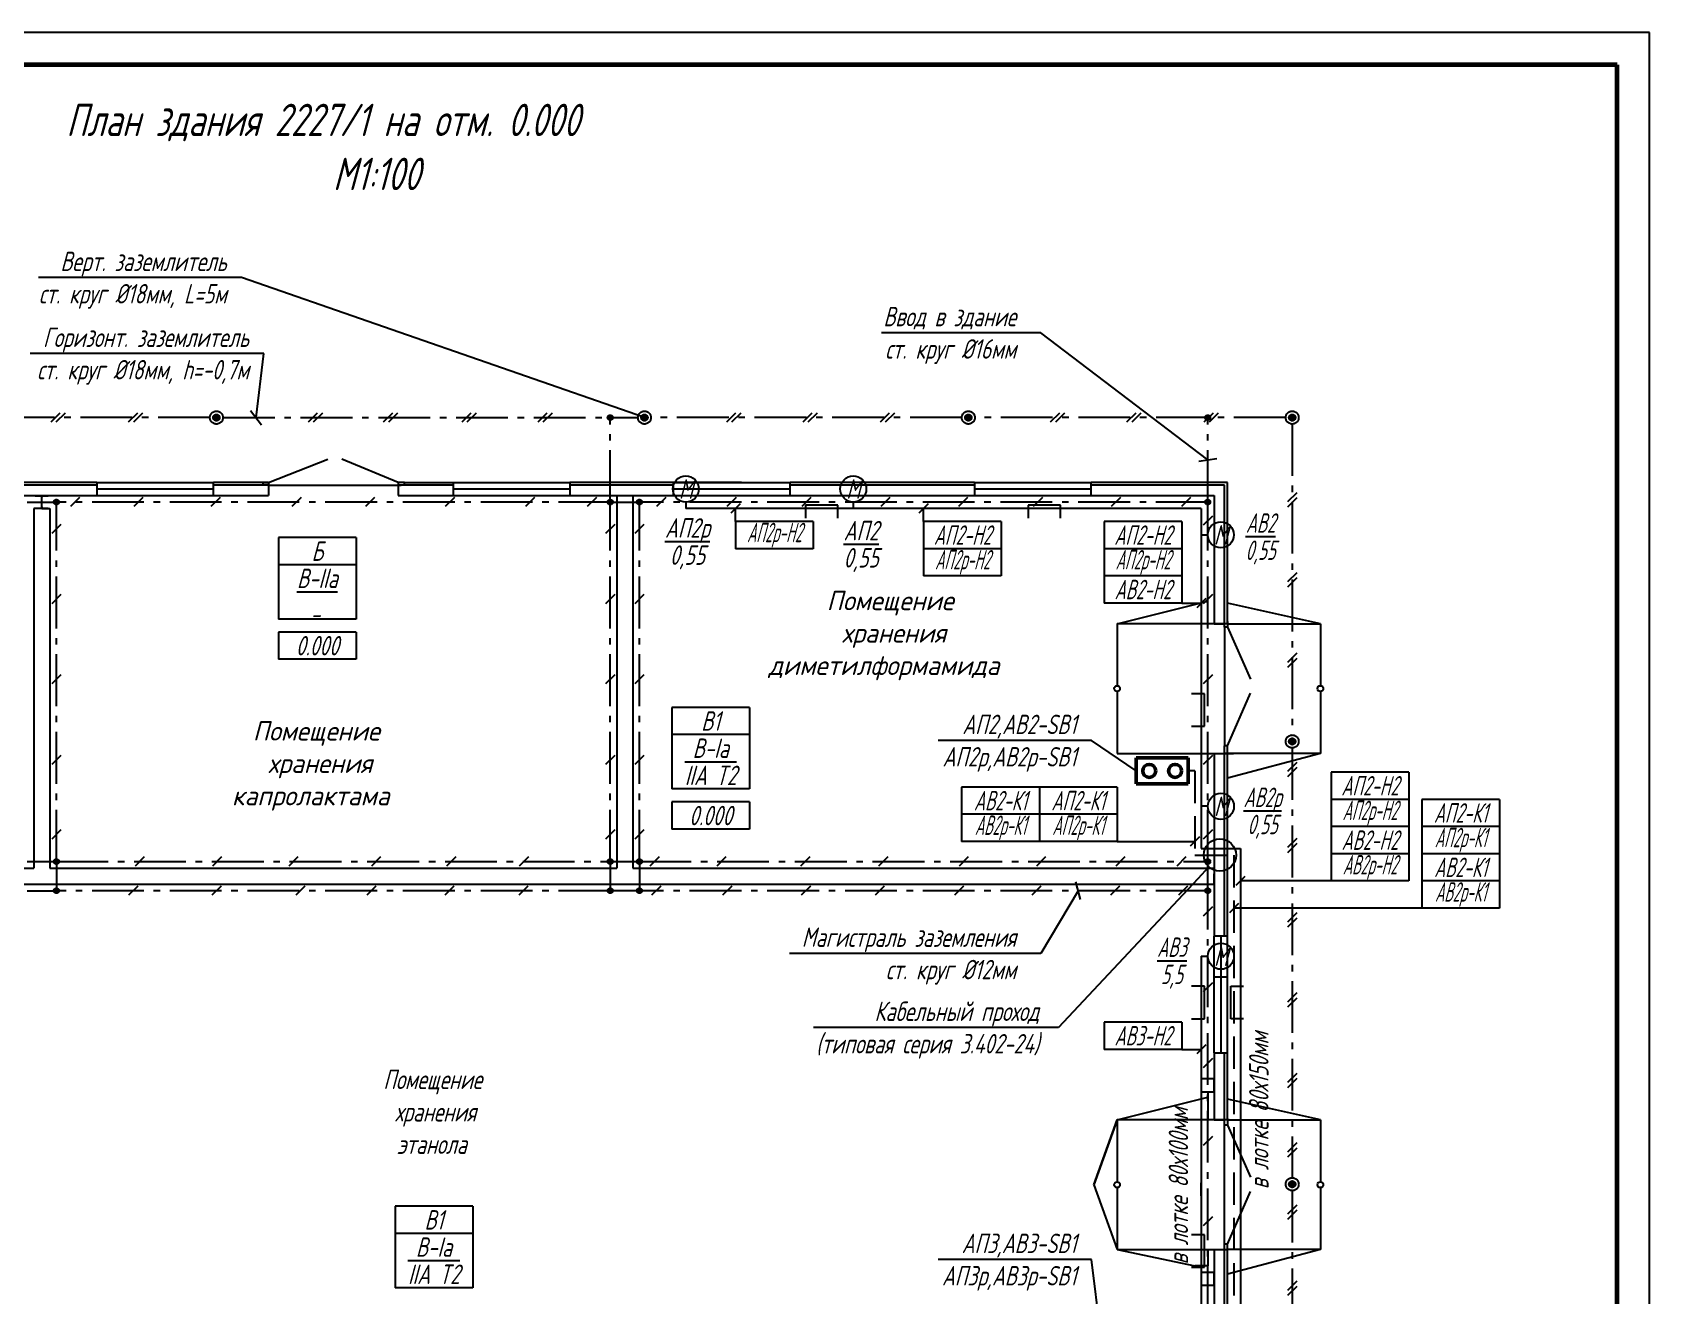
# Model space of a CAD drawing. Header units: millimetres. Extents: x 6735 to 13224, y -12144 to -9633.
# Drawn here: x 11528.4 to 11778.1, y -9828.4 to -9633.4 of the extents above; entities that cross this region are included whole.
import ezdxf
from ezdxf import colors
from ezdxf.entities.mleader import LeaderData, LeaderLine
from ezdxf.math import Vec2, Vec3

# ---------------------------------------------------------------- set-up
doc = ezdxf.new("R2010")
doc.units = ezdxf.units.MM
doc.linetypes.add('gost5', pattern=[7, 5, -2, 0])
doc.linetypes.add('gost6', pattern=[12, 8, -1.5, 1, -1.5])
for name, color, linetype, lineweight in [('Заземление (Вновь)', 6, 'gost6', 50), ('КаБель контрольный (Вновь)', 142, 'gost5', 60), ('КаБель силовой (Вновь)', 1, 'Continuous', 60), ('Линия выноска', 137, 'Continuous', 25), ('Рамка толстая', 7, 'Continuous', 60), ('Рамка тонкая', 5, 'Continuous', 25), ('Строительный', 251, 'Continuous', 13), ('Текст', 2, 'Continuous', 25), ('Эл. аппараты (Вновь)', 93, 'Continuous', 50), ('ЭлектрооБорудование (Вновь)', 160, 'Continuous', 60)]:
    doc.layers.add(name, color=color, linetype=linetype, lineweight=lineweight)
doc.styles.add('Simplex', font='simplex.shx', dxfattribs={"width": 0.7, "oblique": 15})

# ---------------------------------------------------------------- blocks, each defined once
blk = doc.blocks.new('A$C54FF5821')
at = {"layer": 'Рамка толстая'}
for p, q in [((415, 589), (20, 589)), ((415, 5), (415, 589))]:
    blk.add_line(p, q, dxfattribs=at)
at = {"layer": 'Рамка тонкая'}
for p, q in [((420, 594), (0, 594)), ((420, 0), (420, 594))]:
    blk.add_line(p, q, dxfattribs=at)
blk = doc.blocks.new('APF064500')
at = {"ltscale": 100}
for p, q in [((-100, 186.5), (-100, 198)), ((-100, 198), (100, 198)), ((-16.5, 186.5), (-100, 186.5)), ((-100, 0), (-100, 11.5)), ((-100, 11.5), (-16.5, 11.5)), ((100, 0), (-100, 0)), ((-3.5, 24.5), (-3.5, 173.5)), ((3.5, 24.5), (3.5, 173.5)), ((100, 186.5), (16.5, 186.5)), ((16.5, 11.5), (100, 11.5)), ((100, 198), (100, 186.5)), ((100, 11.5), (100, 0))]:
    blk.add_line(p, q, dxfattribs=at)
for centre, start, end in [((-16.5, 173.5), 0, 90), ((-16.5, 24.5), 270, 0), ((16.5, 173.5), 90, 180), ((16.5, 24.5), 180, 270)]:
    blk.add_arc(centre, 13, start, end, dxfattribs=at)
blk = doc.blocks.new('A$C629C7F59')
at = {"layer": 'Эл. аппараты (Вновь)'}
for p, q in [((0, 8), (0, 0)), ((4, 8), (0, 8)), ((4, 0), (4, 8)), ((0, 0), (4, 0))]:
    blk.add_line(p, q, dxfattribs=at)
for centre in [(2, 6), (2, 2)]:
    blk.add_circle(centre, 1, dxfattribs=at)
blk = doc.blocks.new('_None')
blk = doc.blocks.new('A$C11954CC4')
at = {"layer": 'Линия выноска', "color": 161}
for p, q in [((12, 4.2), (0, 4.2)), ((0, 4.2), (0, 0)), ((12, 4.2), (12, 0)), ((12, 0), (0, 0))]:
    blk.add_line(p, q, dxfattribs=at)
blk = doc.blocks.new('_Oblique')
at = {"color": 0, "lineweight": -2}
blk.add_line((-0.5, -0.5), (0.5, 0.5), dxfattribs=at)
blk = doc.blocks.new('A$C710D2D3C')
at = {"layer": 'Рамка тонкая'}
for p, q in [((0, 0), (0, 2)), ((0, 2), (5, 2)), ((5, 2), (5, 0))]:
    blk.add_line(p, q, dxfattribs=at)
blk = doc.blocks.new('_DotBlank')
at = {"color": 0, "linetype": 'ByBlock', "lineweight": -2}
blk.add_line((-0.5, 0), (-1, 0), dxfattribs=at)
blk.add_circle((0, 0), 0.5, dxfattribs=at)

msp = doc.modelspace()

# ---------------------------------------------------------------- hatches: boundary and pattern name
at = {"layer": 'Заземление (Вновь)', "lineweight": 25}
for points in [[(11557.34373, -9692.84146, 1), (11556.34373, -9692.84146, 1)], [(11623.42373, -9692.84146, 1), (11622.42373, -9692.84146, 1)], [(11673.42373, -9692.84146, 1), (11672.42373, -9692.84146, 1)], [(11723.42373, -9692.84146, 1), (11722.42373, -9692.84146, 1)], [(11723.42373, -9742.84146, 1), (11722.42373, -9742.84146, 1)], [(11723.42373, -9811.20146, 1), (11722.42373, -9811.20146, 1)]]:
    msp.add_hatch(color=256, dxfattribs=at).paths.add_polyline_path(points)
h = msp.add_hatch(color=256, dxfattribs=at)
h.paths.add_polyline_path([(11617.63836, -9692.44146), (11617.63836, -9692.84146), (11618.03836, -9692.84146, 0.414213562)])
h.paths.add_polyline_path([(11617.63836, -9692.44146, 0.414213562), (11617.23836, -9692.84146), (11617.63836, -9692.84146)])
h.paths.add_polyline_path([(11618.03836, -9692.84146), (11617.63836, -9692.84146), (11617.23836, -9692.84146, 1)])
h = msp.add_hatch(color=256, dxfattribs=at)
h.paths.add_polyline_path([(11709.88373, -9692.44146), (11709.88373, -9692.84146), (11710.28373, -9692.84146, 0.414213562)])
h.paths.add_polyline_path([(11709.88373, -9692.44146, 0.414213562), (11709.48373, -9692.84146), (11709.88373, -9692.84146)])
h.paths.add_polyline_path([(11710.28373, -9692.84146), (11709.88373, -9692.84146), (11709.48373, -9692.84146, 1)])
h = msp.add_hatch(color=256, dxfattribs=at)
h.paths.add_polyline_path([(11532.13836, -9705.48146), (11532.13836, -9705.88146), (11532.53836, -9705.88146, 0.414213562)])
h.paths.add_polyline_path([(11532.13836, -9705.48146, 0.414213562), (11531.73836, -9705.88146), (11532.13836, -9705.88146)])
h.paths.add_polyline_path([(11532.53836, -9705.88146), (11532.13836, -9705.88146), (11531.73836, -9705.88146, 1)])
h = msp.add_hatch(color=256, dxfattribs=at)
h.paths.add_polyline_path([(11617.63836, -9705.48146), (11617.63836, -9705.88146), (11618.03836, -9705.88146, 0.414213562)])
h.paths.add_polyline_path([(11617.63836, -9705.48146, 0.414213562), (11617.23836, -9705.88146), (11617.63836, -9705.88146)])
h.paths.add_polyline_path([(11618.03836, -9705.88146), (11617.63836, -9705.88146), (11617.23836, -9705.88146, 1)])
h = msp.add_hatch(color=256, dxfattribs=at)
h.paths.add_polyline_path([(11622.14299, -9705.48146), (11622.14299, -9705.88146), (11622.54299, -9705.88146, 0.414213562)])
h.paths.add_polyline_path([(11622.14299, -9705.48146, 0.414213562), (11621.74299, -9705.88146), (11622.14299, -9705.88146)])
h.paths.add_polyline_path([(11622.54299, -9705.88146), (11622.14299, -9705.88146), (11621.74299, -9705.88146, 1)])
h = msp.add_hatch(color=256, dxfattribs=at)
h.paths.add_polyline_path([(11709.88373, -9705.48146), (11709.88373, -9705.88146), (11710.28373, -9705.88146, 0.414213562)])
h.paths.add_polyline_path([(11709.88373, -9705.48146, 0.414213562), (11709.48373, -9705.88146), (11709.88373, -9705.88146)])
h.paths.add_polyline_path([(11710.28373, -9705.88146), (11709.88373, -9705.88146), (11709.48373, -9705.88146, 1)])
h = msp.add_hatch(color=256, dxfattribs=at)
h.paths.add_polyline_path([(11532.13836, -9760.98146), (11532.13836, -9761.38146), (11532.53836, -9761.38146, 0.414213562)])
h.paths.add_polyline_path([(11532.13836, -9760.98146, 0.414213562), (11531.73836, -9761.38146), (11532.13836, -9761.38146)])
h.paths.add_polyline_path([(11532.53836, -9761.38146), (11532.13836, -9761.38146), (11531.73836, -9761.38146, 1)])
h = msp.add_hatch(color=256, dxfattribs=at)
h.paths.add_polyline_path([(11617.63836, -9760.98146), (11617.63836, -9761.38146), (11618.03836, -9761.38146, 0.414213562)])
h.paths.add_polyline_path([(11617.63836, -9760.98146, 0.414213562), (11617.23836, -9761.38146), (11617.63836, -9761.38146)])
h.paths.add_polyline_path([(11618.03836, -9761.38146), (11617.63836, -9761.38146), (11617.23836, -9761.38146, 1)])
h = msp.add_hatch(color=256, dxfattribs=at)
h.paths.add_polyline_path([(11622.14299, -9760.98146), (11622.14299, -9761.38146), (11622.54299, -9761.38146, 0.414213562)])
h.paths.add_polyline_path([(11622.14299, -9760.98146, 0.414213562), (11621.74299, -9761.38146), (11622.14299, -9761.38146)])
h.paths.add_polyline_path([(11622.54299, -9761.38146), (11622.14299, -9761.38146), (11621.74299, -9761.38146, 1)])
h = msp.add_hatch(color=256, dxfattribs=at)
h.paths.add_polyline_path([(11709.88373, -9760.98146), (11709.88373, -9761.38146), (11710.28373, -9761.38146, 0.414213562)])
h.paths.add_polyline_path([(11709.88373, -9760.98146, 0.414213562), (11709.48373, -9761.38146), (11709.88373, -9761.38146)])
h.paths.add_polyline_path([(11710.28373, -9761.38146), (11709.88373, -9761.38146), (11709.48373, -9761.38146, 1)])
h = msp.add_hatch(color=256, dxfattribs=at)
h.paths.add_polyline_path([(11532.13836, -9765.48146), (11532.13836, -9765.88146), (11532.53836, -9765.88146, 0.414213562)])
h.paths.add_polyline_path([(11532.13836, -9765.48146, 0.414213562), (11531.73836, -9765.88146), (11532.13836, -9765.88146)])
h.paths.add_polyline_path([(11532.53836, -9765.88146), (11532.13836, -9765.88146), (11531.73836, -9765.88146, 1)])
h = msp.add_hatch(color=256, dxfattribs=at)
h.paths.add_polyline_path([(11617.63836, -9765.48146), (11617.63836, -9765.88146), (11618.03836, -9765.88146, 0.414213562)])
h.paths.add_polyline_path([(11617.63836, -9765.48146, 0.414213562), (11617.23836, -9765.88146), (11617.63836, -9765.88146)])
h.paths.add_polyline_path([(11618.03836, -9765.88146), (11617.63836, -9765.88146), (11617.23836, -9765.88146, 1)])
h = msp.add_hatch(color=256, dxfattribs=at)
h.paths.add_polyline_path([(11622.14299, -9765.48146), (11622.14299, -9765.88146), (11622.54299, -9765.88146, 0.414213562)])
h.paths.add_polyline_path([(11622.14299, -9765.48146, 0.414213562), (11621.74299, -9765.88146), (11622.14299, -9765.88146)])
h.paths.add_polyline_path([(11622.54299, -9765.88146), (11622.14299, -9765.88146), (11621.74299, -9765.88146, 1)])
h = msp.add_hatch(color=256, dxfattribs=at)
h.paths.add_polyline_path([(11709.88373, -9765.48146), (11709.88373, -9765.88146), (11710.28373, -9765.88146, 0.414213562)])
h.paths.add_polyline_path([(11709.88373, -9765.48146, 0.414213562), (11709.48373, -9765.88146), (11709.88373, -9765.88146)])
h.paths.add_polyline_path([(11710.28373, -9765.88146), (11709.88373, -9765.88146), (11709.48373, -9765.88146, 1)])

# ---------------------------------------------------------------- linework, layer by layer
for p, q in [((11532.68262, -9692.13435), (11531.2684, -9693.54857)), ((11533.48262, -9692.13435), (11532.0684, -9693.54857)), ((11544.63457, -9692.13435), (11543.22036, -9693.54857)), ((11545.43457, -9692.13435), (11544.02036, -9693.54857)), ((11572.39515, -9692.13435), (11570.98094, -9693.54857)), ((11573.19515, -9692.13435), (11571.78094, -9693.54857)), ((11584.01282, -9692.13435), (11582.59861, -9693.54857)), ((11584.81282, -9692.13435), (11583.39861, -9693.54857)), ((11596.13191, -9692.13435), (11594.7177, -9693.54857)), ((11596.93191, -9692.13435), (11595.5177, -9693.54857)), ((11607.86188, -9692.13435), (11606.44767, -9693.54857)), ((11608.66188, -9692.13435), (11607.24767, -9693.54857)), ((11636.97781, -9692.13435), (11635.5636, -9693.54857)), ((11637.77781, -9692.13435), (11636.3636, -9693.54857)), ((11648.76262, -9692.13435), (11647.3484, -9693.54857)), ((11649.56262, -9692.13435), (11648.1484, -9693.54857)), ((11660.71457, -9692.13435), (11659.30036, -9693.54857)), ((11661.51457, -9692.13435), (11660.10036, -9693.54857)), ((11686.97781, -9692.13435), (11685.5636, -9693.54857)), ((11687.77781, -9692.13435), (11686.3636, -9693.54857)), ((11698.76262, -9692.13435), (11697.3484, -9693.54857)), ((11699.56262, -9692.13435), (11698.1484, -9693.54857)), ((11710.71457, -9692.13435), (11709.30036, -9693.54857)), ((11711.51457, -9692.13435), (11710.10036, -9693.54857)), ((11555.84373, -9692.84146), (11507.84373, -9692.84146)), ((11557.84373, -9692.84146), (11621.92373, -9692.84146)), ((11617.63836, -9705.88146), (11617.63836, -9692.84146)), ((11671.92373, -9692.84146), (11623.92373, -9692.84146)), ((11721.92373, -9692.84146), (11673.92373, -9692.84146)), ((11709.88373, -9705.88146), (11709.88373, -9692.84146)), ((11722.92373, -9693.84146), (11722.92373, -9741.84146)), ((11723.63084, -9704.43505), (11722.21662, -9705.84926)), ((11527.63373, -9705.88146), (11532.13836, -9705.88146)), ((11532.13836, -9761.38146), (11532.13836, -9705.88146)), ((11617.63836, -9705.88146), (11532.13836, -9705.88146)), ((11535.72837, -9705.17435), (11534.31415, -9706.58857)), ((11545.49923, -9705.17435), (11544.08502, -9706.58857)), ((11557.40298, -9705.17435), (11555.98877, -9706.58857)), ((11569.90053, -9705.17435), (11568.48632, -9706.58857)), ((11581.262, -9705.17435), (11579.84779, -9706.58857)), ((11593.58919, -9705.17435), (11592.17498, -9706.58857)), ((11605.95814, -9705.17435), (11604.54393, -9706.58857)), ((11615.49655, -9705.17435), (11614.08234, -9706.58857)), ((11617.63836, -9761.38146), (11617.63836, -9705.88146)), ((11617.63836, -9705.88146), (11622.14299, -9705.88146)), ((11709.88373, -9705.88146), (11622.14299, -9705.88146)), ((11622.14299, -9761.38146), (11622.14299, -9705.88146)), ((11626.20345, -9705.17435), (11624.78924, -9706.58857)), ((11637.05887, -9705.17435), (11635.64466, -9706.58857)), ((11648.63226, -9705.17435), (11647.21805, -9706.58857)), ((11660.82662, -9705.17435), (11659.41241, -9706.58857)), ((11672.80584, -9705.17435), (11671.39163, -9706.58857)), ((11684.35458, -9705.17435), (11682.94037, -9706.58857)), ((11696.40545, -9705.17435), (11694.99124, -9706.58857)), ((11707.23692, -9705.17435), (11705.82271, -9706.58857)), ((11709.88373, -9761.38146), (11709.88373, -9705.88146)), ((11723.63084, -9705.23505), (11722.21662, -9706.64926)), ((11532.83474, -9709.34034), (11531.42053, -9710.75455)), ((11618.33474, -9709.34034), (11616.92053, -9710.75455)), ((11622.83938, -9709.34034), (11621.42516, -9710.75455)), ((11710.59084, -9708.05681), (11709.17662, -9709.47102)), ((11723.63084, -9716.79762), (11722.21662, -9718.21183)), ((11723.63084, -9717.59762), (11722.21662, -9719.01183)), ((11532.83474, -9720.16647), (11531.42053, -9721.58068)), ((11618.33474, -9720.16647), (11616.92053, -9721.58068)), ((11622.83938, -9720.16647), (11621.42516, -9721.58068)), ((11710.59084, -9720.16647), (11709.17662, -9721.58068)), ((11723.63084, -9729.21783), (11722.21662, -9730.63205)), ((11723.63084, -9730.01783), (11722.21662, -9731.43205)), ((11532.83474, -9732.55516), (11531.42053, -9733.96938)), ((11618.33474, -9732.55516), (11616.92053, -9733.96938)), ((11622.83938, -9732.55516), (11621.42516, -9733.96938)), ((11710.59084, -9732.55516), (11709.17662, -9733.96938)), ((11722.92373, -9743.84146), (11722.92373, -9810.20146)), ((11532.83474, -9745.00999), (11531.42053, -9746.4242)), ((11618.33474, -9745.00999), (11616.92053, -9746.4242)), ((11622.83938, -9745.00999), (11621.42516, -9746.4242)), ((11710.59084, -9745.00999), (11709.17662, -9746.4242)), ((11723.63084, -9746.0735), (11722.21662, -9747.48771)), ((11723.63084, -9746.8735), (11722.21662, -9748.28771)), ((11532.83474, -9756.50673), (11531.42053, -9757.92095)), ((11618.33474, -9756.50673), (11616.92053, -9757.92095)), ((11622.83938, -9756.50673), (11621.42516, -9757.92095)), ((11710.59084, -9756.50673), (11709.17662, -9757.92095)), ((11723.63084, -9757.81478), (11722.21662, -9759.229)), ((11723.63084, -9758.61478), (11722.21662, -9760.029)), ((11527.63373, -9761.38146), (11532.13836, -9761.38146)), ((11532.13836, -9761.38146), (11617.63836, -9761.38146)), ((11532.13836, -9761.38146), (11532.13836, -9765.88146)), ((11545.69253, -9760.67435), (11544.27832, -9762.08857)), ((11557.64871, -9760.67435), (11556.2345, -9762.08857)), ((11569.42366, -9760.67435), (11568.00945, -9762.08857)), ((11582.19501, -9760.67435), (11580.7808, -9762.08857)), ((11593.78883, -9760.67435), (11592.37462, -9762.08857)), ((11605.0203, -9760.67435), (11603.60608, -9762.08857)), ((11617.63836, -9761.38146), (11617.63836, -9765.88146)), ((11617.63836, -9761.38146), (11622.14299, -9761.38146)), ((11622.14299, -9761.38146), (11709.88373, -9761.38146)), ((11622.14299, -9761.38146), (11622.14299, -9765.88146)), ((11625.1685, -9760.67435), (11623.75429, -9762.08857)), ((11635.49422, -9760.67435), (11634.08001, -9762.08857)), ((11648.44671, -9760.67435), (11647.03249, -9762.08857)), ((11660.49345, -9760.67435), (11659.07923, -9762.08857)), ((11672.90245, -9760.67435), (11671.48823, -9762.08857)), ((11684.85852, -9760.67435), (11683.44431, -9762.08857)), ((11697.08639, -9760.67435), (11695.67218, -9762.08857)), ((11706.50637, -9760.67435), (11705.09216, -9762.08857)), ((11709.88373, -9765.88146), (11709.88373, -9761.38146)), ((11527.63373, -9765.88146), (11532.45668, -9765.88146)), ((11617.63836, -9765.88146), (11532.13836, -9765.88146)), ((11544.69623, -9765.17435), (11543.28201, -9766.58857)), ((11557.55805, -9765.17435), (11556.14383, -9766.58857)), ((11570.51053, -9765.17435), (11569.09632, -9766.58857)), ((11581.4704, -9765.17435), (11580.05619, -9766.58857)), ((11593.51704, -9765.17435), (11592.10283, -9766.58857)), ((11604.92973, -9765.17435), (11603.51552, -9766.58857)), ((11622.14299, -9765.88146), (11617.63836, -9765.88146)), ((11709.88373, -9765.88146), (11622.14299, -9765.88146)), ((11625.4402, -9765.17435), (11624.02598, -9766.58857)), ((11636.39997, -9765.17435), (11634.98575, -9766.58857)), ((11648.53727, -9765.17435), (11647.12306, -9766.58857)), ((11659.94996, -9765.17435), (11658.53575, -9766.58857)), ((11672.17783, -9765.17435), (11670.76362, -9766.58857)), ((11684.13391, -9765.17435), (11682.71969, -9766.58857)), ((11696.27121, -9765.17435), (11694.857, -9766.58857)), ((11706.77816, -9765.17435), (11705.36395, -9766.58857)), ((11709.88373, -9855.86146), (11709.88373, -9765.88146)), ((11710.59084, -9768.39483), (11709.17662, -9769.80904)), ((11723.63084, -9769.31318), (11722.21662, -9770.72739)), ((11723.63084, -9770.11318), (11722.21662, -9771.52739)), ((11710.59084, -9780.10804), (11709.17662, -9781.52225)), ((11723.63084, -9781.67574), (11722.21662, -9783.08996)), ((11723.63084, -9782.47574), (11722.21662, -9783.88996)), ((11710.59084, -9791.79718), (11709.17662, -9793.21139)), ((11723.63084, -9794.09596), (11722.21662, -9795.51018)), ((11709.88836, -9796.92023), (11709.88836, -9801.2766)), ((11723.63084, -9794.89596), (11722.21662, -9796.31018)), ((11710.59084, -9803.83426), (11709.17662, -9805.24847)), ((11723.63084, -9804.82822), (11722.21662, -9806.24244)), ((11723.63084, -9805.62822), (11722.21662, -9807.04244)), ((11722.92373, -9812.20146), (11722.92373, -9878.56146)), ((11723.63084, -9814.4335), (11722.21662, -9815.84771)), ((11710.59084, -9816.23004), (11709.17662, -9817.64425)), ((11723.63084, -9815.2335), (11722.21662, -9816.64771)), ((11723.63084, -9826.17478), (11722.21662, -9827.589)), ((11723.63084, -9826.97478), (11722.21662, -9828.389))]:
    msp.add_line(p, q, dxfattribs=at)
for centre, radius in [((11556.84373, -9692.84146), 1), ((11556.84373, -9692.84146), 0.5), ((11617.63836, -9692.84146), 0.4), ((11622.92373, -9692.84146), 1), ((11622.92373, -9692.84146), 0.5), ((11672.92373, -9692.84146), 1), ((11672.92373, -9692.84146), 0.5), ((11709.88373, -9692.84146), 0.4), ((11722.92373, -9692.84146), 1), ((11722.92373, -9692.84146), 0.5), ((11532.13836, -9705.88146), 0.4), ((11617.63836, -9705.88146), 0.4), ((11622.14299, -9705.88146), 0.4), ((11709.88373, -9705.88146), 0.4), ((11722.92373, -9742.84146), 1), ((11722.92373, -9742.84146), 0.5), ((11532.13836, -9761.38146), 0.4), ((11617.63836, -9761.38146), 0.4), ((11622.14299, -9761.38146), 0.4), ((11709.88373, -9761.38146), 0.4), ((11532.13836, -9765.88146), 0.4), ((11617.63836, -9765.88146), 0.4), ((11622.14299, -9765.88146), 0.4), ((11709.88373, -9765.88146), 0.4), ((11722.92373, -9811.20146), 1), ((11722.92373, -9811.20146), 0.5)]:
    msp.add_circle(centre, radius, dxfattribs=at)
at = {"layer": 'КаБель контрольный (Вновь)', "lineweight": 25}
for p, q in [((11707.88373, -9747.38146), (11706.88373, -9747.38146)), ((11707.88373, -9747.38146), (11707.88373, -9760.38146)), ((11707.88373, -9760.38146), (11713.92373, -9760.38146)), ((11713.92373, -9760.38146), (11713.92373, -9919.90146))]:
    msp.add_line(p, q, dxfattribs=at)
at = {"layer": 'КаБель силовой (Вновь)', "lineweight": 25}
for p, q in [((11629.30879, -9705.87655), (11629.30879, -9706.88146)), ((11708.88373, -9706.88146), (11629.30879, -9706.88146)), ((11655.15308, -9705.87655), (11655.15308, -9706.88146)), ((11708.88373, -9706.88146), (11708.88373, -9759.38146)), ((11709.88373, -9710.97332), (11708.88373, -9710.97332)), ((11709.90288, -9752.85824), (11708.88373, -9752.85824)), ((11708.88373, -9759.38146), (11714.92373, -9759.38146)), ((11714.92373, -9759.38146), (11714.92373, -9920.90146)), ((11708.88373, -9776.00141), (11708.88373, -9853.86146)), ((11708.88373, -9776.00141), (11709.90288, -9776.00141))]:
    msp.add_line(p, q, dxfattribs=at)
at = {"layer": 'Линия выноска', "color": 161, "lineweight": 25}
for p, q in [((11637.68497, -9706.17435), (11636.27076, -9707.58857)), ((11636.97786, -9708.88146), (11636.97786, -9706.88146)), ((11666.72047, -9706.17435), (11665.30626, -9707.58857)), ((11666.01336, -9708.88146), (11666.01336, -9706.88146)), ((11705.88373, -9721.48146), (11708.88373, -9721.48146)), ((11709.59084, -9720.77435), (11708.17662, -9722.18857)), ((11695.88373, -9758.28146), (11707.88373, -9758.28146)), ((11708.59084, -9757.57435), (11707.17662, -9758.98857)), ((11715.63084, -9763.67434), (11714.21662, -9765.08855)), ((11728.92373, -9764.38146), (11714.92373, -9764.38145)), ((11714.63084, -9767.87435), (11713.21662, -9769.28857)), ((11742.92373, -9768.58146), (11713.92373, -9768.58146)), ((11709.59084, -9789.67266), (11708.17662, -9791.08687)), ((11705.88373, -9790.37976), (11708.88373, -9790.37976))]:
    msp.add_line(p, q, dxfattribs=at)
at = {"layer": 'Линия выноска', "lineweight": 25}
for p, q in [((11566.41498, -9711.35492), (11566.41498, -9715.55492)), ((11578.41498, -9711.35492), (11566.41498, -9711.35492)), ((11578.41498, -9711.35492), (11578.41498, -9715.55492)), ((11566.41498, -9715.55492), (11566.41498, -9723.95492)), ((11578.41498, -9715.55492), (11566.41498, -9715.55492)), ((11578.41498, -9715.55492), (11578.41498, -9723.95492)), ((11578.41498, -9723.95492), (11566.41498, -9723.95492)), ((11566.41498, -9725.95492), (11566.41498, -9730.15492)), ((11578.41498, -9725.95492), (11566.41498, -9725.95492)), ((11578.41498, -9725.95492), (11578.41498, -9730.15492)), ((11578.41498, -9730.15492), (11566.41498, -9730.15492)), ((11627.14299, -9737.58146), (11627.14299, -9741.78146)), ((11639.14299, -9737.58146), (11627.14299, -9737.58146)), ((11639.14299, -9737.58146), (11639.14299, -9741.78146)), ((11627.14299, -9741.78146), (11627.14299, -9750.18146)), ((11639.14299, -9741.78146), (11627.14299, -9741.78146)), ((11639.14299, -9741.78146), (11639.14299, -9750.18146)), ((11639.14299, -9750.18146), (11627.14299, -9750.18146)), ((11627.14299, -9752.18146), (11627.14299, -9756.38146)), ((11639.14299, -9752.18146), (11627.14299, -9752.18146)), ((11639.14299, -9752.18146), (11639.14299, -9756.38146)), ((11639.14299, -9756.38146), (11627.14299, -9756.38146)), ((11584.414, -9814.60654), (11584.414, -9818.80654)), ((11596.414, -9814.60654), (11584.414, -9814.60654)), ((11596.414, -9814.60654), (11596.414, -9818.80654)), ((11584.414, -9818.80654), (11584.414, -9827.20654)), ((11596.414, -9818.80654), (11584.414, -9818.80654)), ((11596.414, -9818.80654), (11596.414, -9827.20654)), ((11596.414, -9827.20654), (11584.414, -9827.20654))]:
    msp.add_line(p, q, dxfattribs=at)
at = {"layer": 'Строительный', "lineweight": 25, "ltscale": 100}
for p, q in [((11564.88836, -9702.84146), (11574.02933, -9699.27943)), ((11584.88836, -9702.84146), (11576.22891, -9699.27943)), ((11538.38836, -9703.28146), (11506.40223, -9703.28146)), ((11538.38836, -9702.84146), (11507.56486, -9702.84146)), ((11507.56486, -9704.88146), (11538.38836, -9704.88146)), ((11538.38836, -9702.84146), (11556.38836, -9702.84146)), ((11538.38836, -9702.84146), (11538.38836, -9704.88146)), ((11538.38836, -9703.86146), (11556.38836, -9703.86146)), ((11538.38836, -9704.88146), (11556.38836, -9704.88146)), ((11564.88836, -9702.84146), (11556.38836, -9702.84146)), ((11556.38836, -9704.88146), (11556.38836, -9702.84146)), ((11564.88836, -9703.28146), (11556.38836, -9703.28146)), ((11556.38836, -9704.88146), (11564.88836, -9704.88146)), ((11564.00496, -9702.84146), (11564.88836, -9702.84146)), ((11564.00496, -9702.84146), (11564.00496, -9703.28146)), ((11564.88836, -9702.84146), (11564.88836, -9704.88146)), ((11564.88836, -9703.28146), (11584.88836, -9703.28146)), ((11585.88377, -9702.84146), (11584.88836, -9702.84146)), ((11584.88836, -9702.84146), (11584.88836, -9704.88146)), ((11593.38836, -9703.28146), (11584.88836, -9703.28146)), ((11584.88836, -9703.28146), (11585.35031, -9703.28146)), ((11584.88836, -9704.88146), (11593.38836, -9704.88146)), ((11585.88377, -9703.28146), (11585.88377, -9702.84146)), ((11585.88377, -9702.84146), (11593.38836, -9702.84146)), ((11593.38836, -9702.84146), (11593.38836, -9704.88146)), ((11593.38836, -9702.84146), (11611.38836, -9702.84146)), ((11593.38836, -9703.86146), (11611.38836, -9703.86146)), ((11593.38836, -9704.88146), (11611.38836, -9704.88146)), ((11637.88836, -9702.84146), (11611.38836, -9702.84146)), ((11611.38836, -9702.84146), (11611.38836, -9704.88146)), ((11627.40521, -9703.28146), (11611.38836, -9703.28146)), ((11611.38836, -9704.88146), (11637.88836, -9704.88146)), ((11618.63836, -9704.88146), (11618.63836, -9762.38146)), ((11621.13373, -9704.88146), (11621.13373, -9762.38146)), ((11627.40521, -9702.84146), (11645.40521, -9702.84146)), ((11627.40521, -9704.88146), (11627.40521, -9702.84146)), ((11627.40521, -9703.86146), (11645.40521, -9703.86146)), ((11627.40521, -9704.88146), (11645.40521, -9704.88146)), ((11673.88836, -9702.84146), (11645.40521, -9702.84146)), ((11645.40521, -9704.88146), (11645.40521, -9702.84146)), ((11673.88836, -9703.28146), (11645.40521, -9703.28146)), ((11645.40521, -9704.88146), (11673.88836, -9704.88146)), ((11673.88836, -9702.84146), (11673.88836, -9704.88146)), ((11673.88836, -9702.84146), (11691.88836, -9702.84146)), ((11673.88836, -9703.86146), (11691.88836, -9703.86146)), ((11673.88836, -9704.88146), (11691.88836, -9704.88146)), ((11712.92373, -9702.84146), (11691.88836, -9702.84146)), ((11691.88836, -9704.88146), (11691.88836, -9702.84146)), ((11712.48373, -9703.28146), (11691.88836, -9703.28146)), ((11691.88836, -9704.88146), (11710.88373, -9704.88146)), ((11710.88373, -9704.88146), (11710.88373, -9724.68796)), ((11712.48373, -9725.18294), (11712.48373, -9703.28146)), ((11712.92373, -9724.68796), (11712.92373, -9702.84146)), ((11529.88373, -9706.86146), (11528.63373, -9706.86146)), ((11528.63373, -9706.86146), (11528.63373, -9762.38146)), ((11529.88836, -9706.86146), (11531.13836, -9706.86146)), ((11531.13836, -9706.86146), (11531.13836, -9762.38146)), ((11695.88373, -9724.68796), (11709.88373, -9721.19296)), ((11727.2693, -9724.68796), (11712.92373, -9721.48683)), ((11712.48373, -9724.68796), (11695.88373, -9724.68796)), ((11695.88373, -9724.68796), (11695.88373, -9734.24045)), ((11710.88373, -9724.68796), (11712.48373, -9724.68796)), ((11712.92373, -9724.68796), (11712.48373, -9724.68796)), ((11712.92373, -9724.29954), (11712.92373, -9725.18294)), ((11712.92373, -9724.68796), (11727.2693, -9724.68796)), ((11727.2693, -9724.68796), (11727.2693, -9734.24045)), ((11712.92373, -9725.18294), (11712.48373, -9725.18294)), ((11712.48373, -9725.18294), (11712.48373, -9743.52532)), ((11712.92373, -9725.18294), (11716.48576, -9733.19975)), ((11695.88373, -9735.13547), (11695.88373, -9744.68796)), ((11712.92373, -9743.52532), (11716.48576, -9735.39933)), ((11727.2693, -9735.13547), (11727.2693, -9744.68796)), ((11695.88373, -9744.68796), (11713.87351, -9744.68796)), ((11710.88373, -9744.68796), (11710.88373, -9772.92397)), ((11710.88373, -9744.68796), (11712.48373, -9744.68796)), ((11712.48373, -9772.92397), (11712.48373, -9743.52532)), ((11712.92373, -9743.52532), (11712.48373, -9743.52532)), ((11727.2693, -9744.68796), (11712.48373, -9744.68796)), ((11712.92373, -9744.68796), (11712.92373, -9743.52532)), ((11712.92373, -9772.92397), (11712.92373, -9744.68796)), ((11727.2693, -9744.68796), (11712.92373, -9748.52764)), ((11468.88373, -9762.38146), (11528.63373, -9762.38146)), ((11531.13836, -9762.38146), (11618.63836, -9762.38146)), ((11621.13373, -9762.38146), (11710.88373, -9762.38146)), ((11468.88373, -9764.88146), (11710.88373, -9764.88146)), ((11710.88373, -9764.88146), (11710.88373, -9763.28146)), ((11710.88373, -9764.88146), (11710.88373, -9764.88146)), ((11712.92373, -9772.92397), (11710.88373, -9772.92397)), ((11710.88373, -9790.92397), (11710.88373, -9772.92397)), ((11711.90373, -9772.92397), (11711.90373, -9790.92397)), ((11712.92373, -9790.92397), (11712.92373, -9772.92397)), ((11712.92373, -9790.92397), (11712.92373, -9772.92397)), ((11710.88373, -9779.16979), (11712.92373, -9779.16979)), ((11710.88373, -9790.92397), (11710.88373, -9801.2766)), ((11710.88373, -9790.92397), (11712.92373, -9790.92397)), ((11712.48373, -9802.10374), (11712.48373, -9790.92397)), ((11712.92373, -9801.2766), (11712.92373, -9790.92397)), ((11710.88373, -9794.92023), (11708.88373, -9794.92023)), ((11708.88373, -9794.92023), (11708.88373, -9796.92023)), ((11708.88373, -9796.92023), (11710.88373, -9796.92023)), ((11710.88373, -9796.92023), (11710.88373, -9794.92023)), ((11695.88373, -9801.2766), (11709.88373, -9797.7816)), ((11727.2693, -9801.2766), (11712.92373, -9798.07547)), ((11692.29771, -9811.2766), (11695.88373, -9801.2766)), ((11695.88373, -9801.2766), (11692.29771, -9811.2766)), ((11713.17249, -9801.2766), (11695.88373, -9801.2766)), ((11695.88373, -9801.2766), (11695.88373, -9810.82909)), ((11710.88373, -9801.2766), (11712.48373, -9801.2766)), ((11712.92373, -9802.10374), (11712.48373, -9802.10374)), ((11712.48373, -9820.44612), (11712.48373, -9802.10374)), ((11712.92373, -9801.22033), (11712.92373, -9802.10374)), ((11712.92373, -9801.2766), (11727.2693, -9801.2766)), ((11712.92373, -9802.10374), (11716.48576, -9810.12054)), ((11727.2693, -9801.2766), (11727.2693, -9810.82909)), ((11692.29771, -9811.2766), (11695.88373, -9821.2766)), ((11695.88373, -9811.72412), (11695.88373, -9821.2766)), ((11708.88373, -9812.97511), (11708.88373, -9810.97511)), ((11712.92373, -9820.44612), (11716.48576, -9812.32013)), ((11727.2693, -9811.72412), (11727.2693, -9821.2766)), ((11695.88373, -9821.2766), (11712.92373, -9821.2766)), ((11695.88373, -9821.2766), (11707.8791, -9823.81395)), ((11709.88836, -9821.2766), (11709.88836, -9823.81395)), ((11710.88373, -9821.2766), (11710.88373, -9831.32953)), ((11710.88373, -9821.2766), (11712.48373, -9821.2766)), ((11712.48373, -9831.32953), (11712.48373, -9820.44612)), ((11712.92373, -9820.44612), (11712.48373, -9820.44612)), ((11712.92373, -9821.32953), (11712.92373, -9820.44612)), ((11712.92373, -9831.32953), (11712.92373, -9821.2766)), ((11727.2693, -9821.2766), (11712.92373, -9821.2766)), ((11727.2693, -9821.2766), (11712.92373, -9825.11628)), ((11709.8791, -9823.81395), (11707.8791, -9823.81395)), ((11710.88373, -9824.81395), (11708.88373, -9824.81395)), ((11708.88373, -9824.81395), (11708.88373, -9826.81395)), ((11710.88373, -9826.81395), (11710.88373, -9824.81395)), ((11708.88373, -9826.81395), (11710.88373, -9826.81395))]:
    msp.add_line(p, q, dxfattribs=at)
for centre in [(11695.88373, -9734.68796), (11727.2693, -9734.68796), (11695.88373, -9811.2766), (11727.2693, -9811.2766)]:
    msp.add_circle(centre, 0.44751, dxfattribs=at)
at = {"layer": 'ЭлектрооБорудование (Вновь)', "lineweight": 25}
for centre in [(11629.30879, -9703.86146), (11655.15308, -9703.86146), (11711.89882, -9710.94037), (11711.91798, -9752.85824), (11711.91798, -9776.00141)]:
    msp.add_circle(centre, 2.01509, dxfattribs=at)

# ---------------------------------------------------------------- block references
msp.add_blockref('A$C54FF5821', (11358.10387, -10227.35746))
at = {"lineweight": 25, "rotation": 90}
msp.add_blockref('A$C629C7F59', (11706.84873, -9749.38154), dxfattribs=at)
at = {"layer": 'КаБель силовой (Вновь)', "lineweight": 25, "xscale": -1}
for p in [(11652.76865, -9708.38146), (11687.1385, -9708.38146)]:
    msp.add_blockref('A$C710D2D3C', p, dxfattribs=at)
at = {"layer": 'КаБель силовой (Вновь)', "lineweight": 25}
for p in [(11636.97788, -9713.08145), (11666.01338, -9713.08145), (11693.88375, -9713.08145), (11666.01338, -9717.28145), (11693.88375, -9717.28145), (11693.88375, -9721.48145), (11671.88375, -9754.08145), (11683.88375, -9754.08145), (11728.92375, -9751.78145), (11728.92375, -9755.98145), (11742.92375, -9755.98145), (11671.88375, -9758.28145), (11683.88375, -9758.28145), (11728.92375, -9760.18145), (11742.92375, -9760.18145), (11728.92375, -9764.38145), (11742.92375, -9764.38145), (11742.92375, -9768.58145), (11693.88375, -9790.37975)]:
    msp.add_blockref('A$C11954CC4', p, dxfattribs=at)
at = {"layer": 'КаБель силовой (Вновь)', "lineweight": 25, "xscale": -1, "rotation": 270}
for p in [(11707.38373, -9740.48369), (11707.38373, -9785.64393), (11707.38373, -9824.01922)]:
    msp.add_blockref('A$C710D2D3C', p, dxfattribs=at)
at = {"layer": 'КаБель силовой (Вновь)', "lineweight": 25, "rotation": 90}
msp.add_blockref('A$C710D2D3C', (11715.42373, -9785.64393), dxfattribs=at)
at = {"layer": 'Строительный', "lineweight": 25, "ltscale": 100, "xscale": 0.01, "yscale": 0.01, "zscale": 0.01}
msp.add_blockref('APF064500', (11529.88373, -9706.86146), dxfattribs=at)

# ---------------------------------------------------------------- texts
at = {"layer": 'Текст', "lineweight": 25, "style": 'Simplex', "oblique": 15, "width": 0.7}
for s, p in [('в лотке 80х150мм', (11719.26706, -9811.96594)), ('в лотке 80х100мм', (11706.85244, -9823.57842))]:
    msp.add_text(s, height=3, rotation=90, dxfattribs=at).set_placement(p)
at = {"layer": 'Текст', "lineweight": 25, "style": 'Simplex'}
for s, width, insert, char_height, attachment_point in [('\\pi117.55772;План здания 2227/1 на отм. 0.000\\P\\pi158.72439;М1:100', 335.2, (11416.10386, -9651.04785), 5, 4), ('\\A1;\\SАП2р/0,55;', 3.5, (11629.54969, -9711.97403), 3, 5), ('{\\W0.5;АП2р-Н2}', 3.5, (11642.97786, -9710.98146), 3, 5), ('\\A1;\\SАП2/0,55;', 3.5, (11656.36664, -9712.38765), 3, 5), ('{\\W0.6;АП2-Н2}', 3.5, (11672.01336, -9710.98146), 3, 5), ('{\\W0.6;АП2-Н2}', 3.5, (11699.88373, -9710.98146), 3, 5), ('\\A1;{\\W0.6;\\SАВ2/0,55;}', 3.5, (11718.02465, -9711.21713), 3, 5), ('Б', 3.5, (11572.41498, -9713.45492), 3, 5), ('{\\W0.5;АП2р-Н2}', 3.5, (11672.01336, -9715.18146), 3, 5), ('{\\W0.5;АП2р-Н2}', 3.5, (11699.88373, -9715.18146), 3, 5), ('\\A1;\\SВ-IIа/_;', 3.5, (11572.41498, -9719.75492), 3, 5), ('\\pi10.24286;{\\W0.9;Помещение \\P\\pi12.61062;хранения \\P\\pi1.24579;диметилформамида}', 43.5, (11640.8155, -9726.49089), 3, 4), ('{\\W0.6;АВ2-Н2}', 3.5, (11699.88373, -9719.38146), 3, 5), ('0.000', 3.5, (11572.41498, -9728.05492), 3, 5), ('\\pi10.24286;{\\W0.9;Помещение \\P\\pi12.61062;хранения \\P\\pi7.01777;капролактама}', 43.5, (11552.22173, -9746.61699), 3, 4), ('В1', 3.5, (11633.14299, -9739.68146), 3, 5), ('\\A1;\\SВ-Iа/IIA T2;', 3.5, (11633.14299, -9745.98146), 3, 5), ('{\\W0.6;АП2-Н2}', 3.5, (11734.92373, -9749.68146), 3, 5), ('{\\W0.6;АВ2-К1}', 3.5, (11677.88373, -9751.98146), 3, 5), ('{\\W0.6;АП2-К1}', 3.5, (11689.88373, -9751.98146), 3, 5), ('\\A1;{\\W0.6;\\SАВ2р/0,55;}', 3.5, (11718.33881, -9753.56129), 3, 5), ('{\\W0.5;АП2р-Н2}', 3.5, (11734.92373, -9753.88146), 3, 5), ('{\\W0.6;АП2-К1}', 3.5, (11748.92373, -9753.88146), 3, 5), ('0.000', 3.5, (11633.14299, -9754.28146), 3, 5), ('{\\W0.5;АВ2р-К1}', 3.5, (11677.88373, -9756.18146), 3, 5), ('{\\W0.5;АП2р-К1}', 3.5, (11689.88373, -9756.18146), 3, 5), ('{\\W0.6;АВ2-Н2}', 3.5, (11734.92373, -9758.08146), 3, 5), ('{\\W0.5;АП2р-К1}', 3.5, (11748.92373, -9758.08146), 3, 5), ('{\\W0.5;АВ2р-Н2}', 3.5, (11734.92373, -9762.28146), 3, 5), ('{\\W0.6;АВ2-К1}', 3.5, (11748.92373, -9762.28146), 3, 5), ('{\\W0.5;АВ2р-К1}', 3.5, (11748.92373, -9766.48146), 3, 5), ('\\A1;{\\W0.6;\\SАВ3/5,5;}', 3.5, (11704.34846, -9776.70446), 3, 5), ('{\\W0.6;АВ3-Н2}', 3.5, (11699.88373, -9788.27976), 3, 5), ('\\pi12.75861;Помещение \\P\\pi14.58205;хранения \\P\\pi14.88947;этанола', 43.5, (11569.83757, -9800.02236), 3, 4), ('В1', 3.5, (11590.414, -9816.70654), 3, 5), ('\\A1;\\SВ-Iа/IIA T2;', 3.5, (11590.414, -9823.00654), 3, 5)]:
    msp.add_mtext_dynamic_manual_height_columns(s, width=width, gutter_width=12.5, heights=[0], dxfattribs=dict(at, insert=insert, char_height=char_height, attachment_point=attachment_point))
at = {"layer": 'ЭлектрооБорудование (Вновь)', "lineweight": 25, "char_height": 3, "attachment_point": 5, "style": 'Simplex'}
for insert in [(11629.30879, -9703.86146), (11655.15308, -9703.86146), (11711.89882, -9710.94037), (11711.91798, -9752.85824), (11711.91798, -9776.00141)]:
    msp.add_mtext_dynamic_manual_height_columns('М', width=3.0147096, gutter_width=12.5, heights=[0], dxfattribs=dict(at, insert=insert))

# ---------------------------------------------------------------- leaders
at = {"layer": 'Линия выноска', "lineweight": 25}
ml = msp.add_multileader_mtext('Standard', dxfattribs=at)
ml.set_content('Верт. заземлитель \\Pст. круг %%C18мм, L=5м', color=2, style='Simplex')
ml.set_leader_properties()
ml.set_arrow_properties(name='NONE')
ml.build(insert=Vec2(0, 0))
ml.multileader.update_dxf_attribs({"text_left_attachment_type": 6, "text_right_attachment_type": 6, "dogleg_length": 0.62405, "arrow_head_size": 0.6})
ctx = ml.context
ctx.base_point, ctx.char_height, ctx.arrow_head_size, ctx.plane_origin = Vec3(11519.59637, -9671.21741), 3, 0.6, Vec3(11541.78749, -9632.20677)
ctx.left_attachment, ctx.right_attachment, ctx.text_align_type = 6, 6, 2
notes = []
notes.append((ctx, [(1, (1, 1, 0), (11560.72945, -9671.21741), (-1, 0), 0.31202, [(0, [(11622.92373, -9692.84146)], 0, [])])]))
ctx.mtext.insert, ctx.mtext.alignment, ctx.mtext.flow_direction = Vec3(11558.41743, -9667.21741), 3, 5
ml = msp.add_multileader_mtext('Standard', dxfattribs=at)
ml.set_content('Ввод в здание \\Pст. круг %%C16мм', color=2, style='Simplex')
ml.set_leader_properties()
ml.set_arrow_properties(name='OBLIQUE')
ml.build(insert=Vec2(0, 0))
ml.multileader.update_dxf_attribs({"text_left_attachment_type": 6, "text_right_attachment_type": 6, "dogleg_length": 0.62405, "arrow_head_size": 2})
ctx = ml.context
ctx.base_point, ctx.char_height, ctx.arrow_head_size, ctx.plane_origin = Vec3(11652.86241, -9679.74105), 3, 2, Vec3(11716.23674, -9682.9664)
ctx.left_attachment, ctx.right_attachment, ctx.text_align_type = 6, 6, 2
notes.append((ctx, [(1, (1, 1, 0), (11684.0915, -9679.74105), (-1, 0), 1.80803, [(0, [(11709.88373, -9699.36146)], 0, [])])]))
ctx.mtext.insert, ctx.mtext.alignment, ctx.mtext.flow_direction = Vec3(11680.28347, -9675.74105), 3, 5
ml = msp.add_multileader_mtext('Standard', dxfattribs=at)
ml.set_content('Горизонт. заземлитель \\Pст. круг %%C18мм, h=-0,7м', color=2, style='Simplex')
ml.set_leader_properties()
ml.set_arrow_properties(name='OBLIQUE')
ml.build(insert=Vec2(0, 0))
ml.multileader.update_dxf_attribs({"text_left_attachment_type": 6, "text_right_attachment_type": 6, "dogleg_length": 0.62405, "arrow_head_size": 2})
ctx = ml.context
ctx.base_point, ctx.char_height, ctx.arrow_head_size, ctx.plane_origin = Vec3(11517.23625, -9682.9454), 3, 2, Vec3(11535.20101, -9645.77174)
ctx.left_attachment, ctx.right_attachment, ctx.text_align_type = 6, 6, 2
notes.append((ctx, [(1, (1, 1, 0), (11564.16933, -9682.9454), (-1, 0), 0.31202, [(0, [(11562.95349, -9692.84146)], 0, [])])]))
ctx.mtext.insert, ctx.mtext.alignment, ctx.mtext.flow_direction = Vec3(11561.85731, -9678.9454), 3, 5
ml = msp.add_multileader_mtext('Standard', dxfattribs=at)
ml.set_content('АП2,АВ2-SB1\\PАП2р,АВ2р-SB1', color=2, style='Simplex')
ml.set_leader_properties()
ml.set_arrow_properties(name='NONE')
ml.build(insert=Vec2(0, 0))
ml.multileader.update_dxf_attribs({"text_left_attachment_type": 6, "text_right_attachment_type": 6, "dogleg_length": 0.62405, "arrow_head_size": 0.6})
ctx = ml.context
ctx.base_point, ctx.char_height, ctx.arrow_head_size, ctx.plane_origin = Vec3(11662.90498, -9742.70727), 3, 0.6, Vec3(11652.28453, -9740.88464)
ctx.left_attachment, ctx.right_attachment, ctx.text_align_type = 6, 6, 2
notes.append((ctx, [(1, (1, 1, 0), (11691.92085, -9742.70727), (-1, 0), 0.31202, [(0, [(11698.84873, -9747.38146)], 0, [])])]))
ctx.mtext.insert, ctx.mtext.alignment, ctx.mtext.flow_direction = Vec3(11689.60883, -9738.70727), 3, 5
ml = msp.add_multileader_mtext('Standard', dxfattribs=at)
ml.set_content('Кабельный проход\\P(типовая серия 3.402-24)', color=2, style='Simplex')
ml.set_leader_properties()
ml.set_arrow_properties(name='DOTBLANK')
ml.build(insert=Vec2(0, 0))
ml.multileader.update_dxf_attribs({"text_left_attachment_type": 6, "text_right_attachment_type": 6, "dogleg_length": 1, "arrow_head_size": 5})
ctx = ml.context
ctx.base_point, ctx.char_height, ctx.arrow_head_size, ctx.plane_origin = Vec3(11637.0021, -9787.00842), 3, 5, Vec3(11607.78549, -9737.47746)
ctx.left_attachment, ctx.right_attachment, ctx.text_align_type = 6, 6, 2
notes.append((ctx, [(0, (1, 1, 0), (11686.838, -9787.00842), (-1, 0), 1, [(0, [(11711.75455, -9760.38146)], 0, [])])]))
ctx.mtext.insert, ctx.mtext.alignment, ctx.mtext.flow_direction = Vec3(11683.838, -9783.00842), 3, 5
ml = msp.add_multileader_mtext('Standard', dxfattribs=at)
ml.set_content('Магистраль заземления \\Pст. круг %%C12мм', color=2, style='Simplex')
ml.set_leader_properties()
ml.set_arrow_properties(name='OBLIQUE')
ml.build(insert=Vec2(0, 0))
ml.multileader.update_dxf_attribs({"text_left_attachment_type": 6, "text_right_attachment_type": 6, "dogleg_length": 0.62405, "arrow_head_size": 2})
ctx = ml.context
ctx.base_point, ctx.char_height, ctx.arrow_head_size, ctx.plane_origin = Vec3(11639.04757, -9775.56209), 3, 2, Vec3(11716.23674, -9778.78743)
ctx.left_attachment, ctx.right_attachment, ctx.text_align_type = 6, 6, 2
notes.append((ctx, [(1, (1, 1, 0), (11684.0915, -9775.56209), (-1, 0), 1.80803, [(0, [(11689.87546, -9765.88146)], 0, [])])]))
ctx.mtext.insert, ctx.mtext.alignment, ctx.mtext.flow_direction = Vec3(11680.28347, -9771.56209), 3, 5
ml = msp.add_multileader_mtext('Standard', dxfattribs=at)
ml.set_content('АП3,АВ3-SB1\\PАП3р,АВ3р-SB1', color=2, style='Simplex')
ml.set_leader_properties()
ml.set_arrow_properties(name='NONE')
ml.build(insert=Vec2(0, 0))
ml.multileader.update_dxf_attribs({"text_left_attachment_type": 6, "text_right_attachment_type": 6, "dogleg_length": 0.62405, "arrow_head_size": 0.6})
ctx = ml.context
ctx.base_point, ctx.char_height, ctx.arrow_head_size, ctx.plane_origin = Vec3(11662.90498, -9822.83326), 3, 0.6, Vec3(11652.28453, -9821.01063)
ctx.left_attachment, ctx.right_attachment, ctx.text_align_type = 6, 6, 2
notes.append((ctx, [(1, (1, 1, 0), (11691.92085, -9822.83326), (-1, 0), 0.31202, [(0, [(11694.98015, -9847.05939)], 0, [])])]))
ctx.mtext.insert, ctx.mtext.alignment, ctx.mtext.flow_direction = Vec3(11689.60883, -9818.83326), 3, 5
for ctx, leaders in notes:
    for number, flags, end, landing, length, lines in leaders:
        leader = LeaderData()
        leader.index, (leader.has_last_leader_line, leader.has_dogleg_vector, leader.attachment_direction) = number, flags
        leader.last_leader_point, leader.dogleg_vector, leader.dogleg_length = Vec3(end), Vec3(landing), length
        for number, points, colour, breaks in lines:
            line = LeaderLine()
            line.index, line.vertices, line.color, line.breaks = number, Vec3.list(points), colors.encode_raw_color(colour), breaks
            leader.lines.append(line)
        ctx.leaders.append(leader)

doc.saveas('drawing.dxf')
